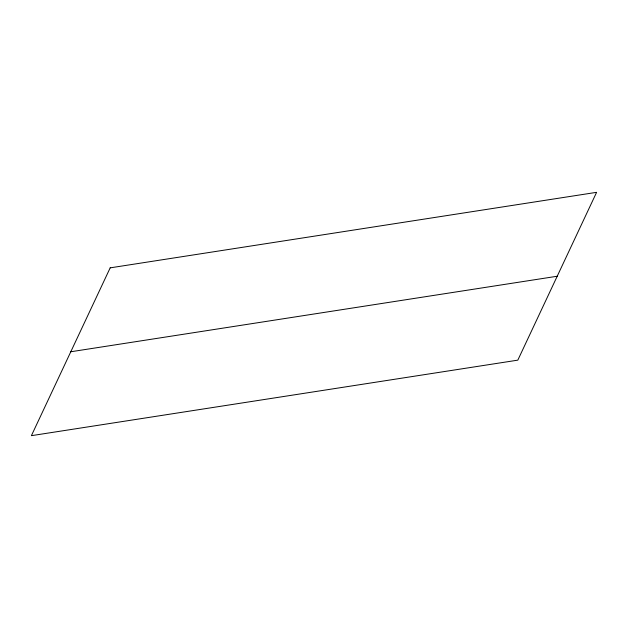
<?xml version="1.0" encoding="UTF-8"?>
<svg xmlns="http://www.w3.org/2000/svg" width="628" height="628" viewBox="0 0 628 628"><rect width="100%" height="100%" fill="white"/><g stroke="black" fill="none" stroke-linecap="round" stroke-linejoin="round"><path stroke-width="0.94" d="M70.791 351.759L557.209 276.241M110.183 267.85L31.4 435.667L517.817 360.15L596.6 192.333L110.183 267.85"/></g></svg>
